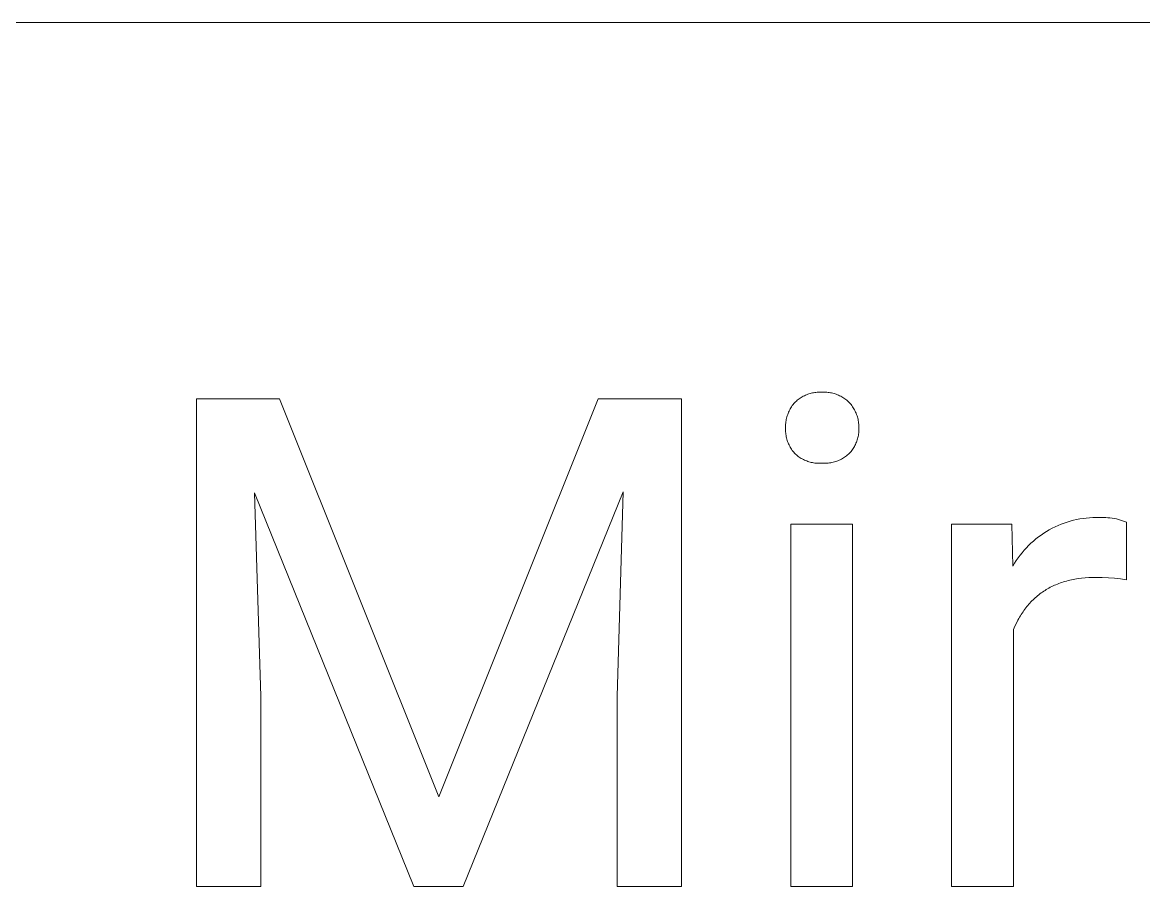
# Model space of a CAD drawing. Header units: millimetres. Extents: x -582 to 3448, y -204 to 2611.
# Drawn here: x 2352 to 2439.8, y 178.6 to 246.3 of the extents above; entities that cross this region are included whole.
import ezdxf

# ---------------------------------------------------------------- set-up
doc = ezdxf.new("R2010")
doc.units = ezdxf.units.MM
doc.header["$MEASUREMENT"] = 0
doc.layers.add('Domyślny', color=7, linetype='Continuous', true_color=0x000000)

msp = doc.modelspace()

# ---------------------------------------------------------------- linework, layer by layer
at = {"layer": 'Domyślny', "color": 18, "lineweight": 15, "true_color": 0x000000}
for p, q in [((3444.304, 246.283), (1925.068, 246.283)), ((2412.84, 216.824), (2412.918, 216.877)), ((2412.918, 216.877), (2412.998, 216.929)), ((2412.998, 216.929), (2413.079, 216.977)), ((2413.079, 216.977), (2413.162, 217.023)), ((2413.162, 217.023), (2413.247, 217.065)), ((2413.247, 217.065), (2413.333, 217.105)), ((2413.333, 217.105), (2413.421, 217.142)), ((2413.421, 217.142), (2413.509, 217.176)), ((2413.509, 217.176), (2413.599, 217.206)), ((2413.599, 217.206), (2413.69, 217.234)), ((2413.69, 217.234), (2413.781, 217.259)), ((2413.781, 217.259), (2413.873, 217.28)), ((2413.873, 217.28), (2413.967, 217.298)), ((2413.967, 217.298), (2414.06, 217.313)), ((2414.06, 217.313), (2414.154, 217.325)), ((2414.154, 217.325), (2414.249, 217.333)), ((2414.249, 217.333), (2414.343, 217.338)), ((2414.343, 217.338), (2414.438, 217.34)), ((2414.438, 217.34), (2414.533, 217.339)), ((2414.533, 217.339), (2414.628, 217.334)), ((2414.628, 217.334), (2414.722, 217.339)), ((2414.722, 217.339), (2414.817, 217.34)), ((2414.817, 217.34), (2414.912, 217.338)), ((2414.912, 217.338), (2415.006, 217.332)), ((2415.006, 217.332), (2415.101, 217.323)), ((2415.101, 217.323), (2415.195, 217.312)), ((2415.195, 217.312), (2415.288, 217.296)), ((2415.288, 217.296), (2415.381, 217.278)), ((2415.381, 217.278), (2415.474, 217.257)), ((2415.474, 217.257), (2415.565, 217.232)), ((2415.565, 217.232), (2415.656, 217.205)), ((2415.656, 217.205), (2415.745, 217.174)), ((2415.745, 217.174), (2415.834, 217.14)), ((2415.834, 217.14), (2415.921, 217.103)), ((2415.921, 217.103), (2416.007, 217.064)), ((2416.007, 217.064), (2416.092, 217.021)), ((2416.092, 217.021), (2416.175, 216.976)), ((2416.175, 216.976), (2416.257, 216.927)), ((2416.257, 216.927), (2416.336, 216.876)), ((2416.336, 216.876), (2416.414, 216.823)), ((2365.642, 178.639), (2365.642, 216.807)), ((2365.642, 216.807), (2372.138, 216.807)), ((2372.138, 216.807), (2384.619, 185.671)), ((2384.619, 185.671), (2397.087, 216.807)), ((2397.087, 216.807), (2403.623, 216.807)), ((2403.623, 216.807), (2403.623, 178.639)), ((2412.096, 215.948), (2412.143, 216.035)), ((2412.143, 216.035), (2412.192, 216.12)), ((2412.192, 216.12), (2412.244, 216.203)), ((2412.244, 216.203), (2412.299, 216.284)), ((2412.299, 216.284), (2412.357, 216.363)), ((2412.357, 216.363), (2412.417, 216.441)), ((2412.417, 216.441), (2412.48, 216.516)), ((2412.48, 216.516), (2412.548, 216.582)), ((2412.548, 216.582), (2412.618, 216.646)), ((2412.618, 216.646), (2412.69, 216.708)), ((2412.69, 216.708), (2412.764, 216.767)), ((2412.764, 216.767), (2412.84, 216.824)), ((2416.414, 216.823), (2416.491, 216.766)), ((2416.491, 216.766), (2416.565, 216.707)), ((2416.565, 216.707), (2416.637, 216.646)), ((2416.637, 216.646), (2416.707, 216.582)), ((2416.707, 216.582), (2416.775, 216.516)), ((2416.775, 216.516), (2416.839, 216.441)), ((2416.839, 216.441), (2416.902, 216.365)), ((2416.902, 216.365), (2416.961, 216.286)), ((2416.961, 216.286), (2417.018, 216.205)), ((2417.018, 216.205), (2417.071, 216.123)), ((2417.071, 216.123), (2417.122, 216.038)), ((2417.122, 216.038), (2417.171, 215.952)), ((2411.798, 215.019), (2411.814, 215.116)), ((2411.814, 215.116), (2411.832, 215.212)), ((2411.832, 215.212), (2411.855, 215.307)), ((2411.855, 215.307), (2411.88, 215.402)), ((2411.88, 215.402), (2411.908, 215.496)), ((2411.908, 215.496), (2411.94, 215.589)), ((2411.94, 215.589), (2411.974, 215.681)), ((2411.974, 215.681), (2412.012, 215.771)), ((2412.012, 215.771), (2412.053, 215.861)), ((2412.053, 215.861), (2412.096, 215.948)), ((2417.171, 215.952), (2417.216, 215.864)), ((2417.216, 215.864), (2417.258, 215.775)), ((2417.258, 215.775), (2417.297, 215.685)), ((2417.297, 215.685), (2417.333, 215.593)), ((2417.333, 215.593), (2417.366, 215.5)), ((2417.366, 215.5), (2417.395, 215.406)), ((2417.395, 215.406), (2417.421, 215.311)), ((2417.421, 215.311), (2417.445, 215.215)), ((2417.445, 215.215), (2417.464, 215.118)), ((2417.464, 215.118), (2417.481, 215.021)), ((2411.768, 214.628), (2411.771, 214.726)), ((2411.769, 214.53), (2411.768, 214.628)), ((2411.768, 214.432), (2411.769, 214.53)), ((2411.77, 214.334), (2411.768, 214.432)), ((2411.775, 214.237), (2411.77, 214.334)), ((2411.771, 214.726), (2411.777, 214.824)), ((2411.784, 214.14), (2411.775, 214.237)), ((2411.777, 214.824), (2411.786, 214.921)), ((2411.786, 214.921), (2411.798, 215.019)), ((2417.481, 215.021), (2417.494, 214.923)), ((2417.494, 214.923), (2417.504, 214.825)), ((2417.506, 214.248), (2417.498, 214.155)), ((2417.504, 214.825), (2417.51, 214.727)), ((2417.512, 214.342), (2417.506, 214.248)), ((2417.51, 214.727), (2417.513, 214.628)), ((2417.514, 214.436), (2417.512, 214.342)), ((2417.513, 214.628), (2417.513, 214.53)), ((2417.513, 214.53), (2417.514, 214.436)), ((2411.796, 214.043), (2411.784, 214.14)), ((2411.811, 213.946), (2411.796, 214.043)), ((2411.83, 213.851), (2411.811, 213.946)), ((2411.851, 213.755), (2411.83, 213.851)), ((2411.877, 213.661), (2411.851, 213.755)), ((2411.905, 213.568), (2411.877, 213.661)), ((2411.936, 213.475), (2411.905, 213.568)), ((2411.971, 213.384), (2411.936, 213.475)), ((2412.009, 213.294), (2411.971, 213.384)), ((2417.319, 213.427), (2417.283, 213.341)), ((2417.352, 213.515), (2417.319, 213.427)), ((2417.382, 213.604), (2417.352, 213.515)), ((2417.409, 213.694), (2417.382, 213.604)), ((2417.433, 213.785), (2417.409, 213.694)), ((2417.454, 213.877), (2417.433, 213.785)), ((2417.472, 213.969), (2417.454, 213.877)), ((2417.486, 214.061), (2417.472, 213.969)), ((2417.498, 214.155), (2417.486, 214.061)), ((2412.05, 213.205), (2412.009, 213.294)), ((2412.094, 213.118), (2412.05, 213.205)), ((2412.14, 213.033), (2412.094, 213.118)), ((2412.19, 212.949), (2412.14, 213.033)), ((2412.243, 212.866), (2412.19, 212.949)), ((2412.298, 212.786), (2412.243, 212.866)), ((2412.356, 212.707), (2412.298, 212.786)), ((2412.417, 212.631), (2412.356, 212.707)), ((2412.48, 212.557), (2412.417, 212.631)), ((2412.549, 212.492), (2412.48, 212.557)), ((2412.62, 212.43), (2412.549, 212.492)), ((2416.703, 212.49), (2416.629, 212.426)), ((2416.775, 212.557), (2416.703, 212.49)), ((2416.837, 212.627), (2416.775, 212.557)), ((2416.897, 212.699), (2416.837, 212.627)), ((2416.955, 212.773), (2416.897, 212.699)), ((2417.01, 212.85), (2416.955, 212.773)), ((2417.062, 212.927), (2417.01, 212.85)), ((2417.112, 213.007), (2417.062, 212.927)), ((2417.159, 213.088), (2417.112, 213.007)), ((2417.203, 213.171), (2417.159, 213.088)), ((2417.245, 213.255), (2417.203, 213.171)), ((2417.283, 213.341), (2417.245, 213.255)), ((2412.693, 212.371), (2412.62, 212.43)), ((2412.768, 212.314), (2412.693, 212.371)), ((2412.844, 212.259), (2412.768, 212.314)), ((2412.923, 212.207), (2412.844, 212.259)), ((2413.003, 212.158), (2412.923, 212.207)), ((2413.085, 212.112), (2413.003, 212.158)), ((2413.168, 212.068), (2413.085, 212.112)), ((2413.253, 212.027), (2413.168, 212.068)), ((2413.339, 211.989), (2413.253, 212.027)), ((2413.427, 211.954), (2413.339, 211.989)), ((2413.515, 211.922), (2413.427, 211.954)), ((2413.605, 211.893), (2413.515, 211.922)), ((2413.695, 211.867), (2413.605, 211.893)), ((2413.786, 211.844), (2413.695, 211.867)), ((2413.878, 211.824), (2413.786, 211.844)), ((2413.971, 211.807), (2413.878, 211.824)), ((2414.064, 211.794), (2413.971, 211.807)), ((2414.158, 211.783), (2414.064, 211.794)), ((2414.251, 211.776), (2414.158, 211.783)), ((2414.345, 211.772), (2414.251, 211.776)), ((2414.44, 211.771), (2414.345, 211.772)), ((2414.534, 211.773), (2414.44, 211.771)), ((2414.628, 211.778), (2414.534, 211.773)), ((2414.725, 211.773), (2414.628, 211.778)), ((2414.823, 211.771), (2414.725, 211.773)), ((2414.921, 211.773), (2414.823, 211.771)), ((2415.019, 211.778), (2414.921, 211.773)), ((2415.117, 211.786), (2415.019, 211.778)), ((2415.214, 211.798), (2415.117, 211.786)), ((2415.311, 211.813), (2415.214, 211.798)), ((2415.407, 211.832), (2415.311, 211.813)), ((2415.503, 211.854), (2415.407, 211.832)), ((2415.597, 211.879), (2415.503, 211.854)), ((2415.691, 211.908), (2415.597, 211.879)), ((2415.784, 211.94), (2415.691, 211.908)), ((2415.875, 211.975), (2415.784, 211.94)), ((2415.966, 212.013), (2415.875, 211.975)), ((2416.055, 212.054), (2415.966, 212.013)), ((2416.142, 212.098), (2416.055, 212.054)), ((2416.228, 212.146), (2416.142, 212.098)), ((2416.312, 212.196), (2416.228, 212.146)), ((2416.394, 212.249), (2416.312, 212.196)), ((2416.474, 212.305), (2416.394, 212.249)), ((2416.553, 212.364), (2416.474, 212.305)), ((2416.629, 212.426), (2416.553, 212.364)), ((2382.673, 178.639), (2370.179, 209.466)), ((2370.179, 209.466), (2370.675, 193.509)), ((2399.06, 209.547), (2386.525, 178.639)), ((2398.59, 193.509), (2399.06, 209.547)), ((2433.824, 207.173), (2434.068, 207.246)), ((2434.068, 207.246), (2434.314, 207.311)), ((2434.314, 207.311), (2434.563, 207.368)), ((2434.563, 207.368), (2434.813, 207.416)), ((2434.813, 207.416), (2435.064, 207.455)), ((2435.064, 207.455), (2435.317, 207.487)), ((2435.317, 207.487), (2435.571, 207.509)), ((2435.571, 207.509), (2435.825, 207.523)), ((2435.825, 207.523), (2436.079, 207.529)), ((2436.079, 207.529), (2436.334, 207.525)), ((2436.334, 207.525), (2436.503, 207.531)), ((2436.503, 207.531), (2436.672, 207.531)), ((2436.672, 207.531), (2436.84, 207.526)), ((2436.84, 207.526), (2437.009, 207.514)), ((2437.009, 207.514), (2437.177, 207.498)), ((2437.177, 207.498), (2437.344, 207.475)), ((2437.344, 207.475), (2437.511, 207.447)), ((2437.511, 207.447), (2437.676, 207.413)), ((2437.676, 207.413), (2437.84, 207.374)), ((2437.84, 207.374), (2438.003, 207.329)), ((2438.003, 207.329), (2438.164, 207.279)), ((2438.164, 207.279), (2438.324, 207.224)), ((2438.324, 207.224), (2438.481, 207.163)), ((2412.172, 178.643), (2412.172, 207.001)), ((2412.172, 207.001), (2417.016, 207.001)), ((2417.016, 207.001), (2417.016, 178.643)), ((2424.779, 178.644), (2424.779, 207.002)), ((2424.779, 207.002), (2429.49, 207.002)), ((2429.49, 207.002), (2429.57, 203.727)), ((2431.99, 206.3), (2432.205, 206.436)), ((2432.205, 206.436), (2432.425, 206.564)), ((2432.425, 206.564), (2432.649, 206.685)), ((2432.649, 206.685), (2432.878, 206.799)), ((2432.878, 206.799), (2433.109, 206.904)), ((2433.109, 206.904), (2433.345, 207.002)), ((2433.345, 207.002), (2433.583, 207.091)), ((2433.583, 207.091), (2433.824, 207.173)), ((2438.481, 207.163), (2438.481, 202.654)), ((2430.805, 205.34), (2430.988, 205.517)), ((2430.988, 205.517), (2431.178, 205.687)), ((2431.178, 205.687), (2431.373, 205.85)), ((2431.373, 205.85), (2431.573, 206.007)), ((2431.573, 206.007), (2431.779, 206.157)), ((2431.779, 206.157), (2431.99, 206.3)), ((2429.981, 204.371), (2430.133, 204.576)), ((2430.133, 204.576), (2430.291, 204.775)), ((2430.291, 204.775), (2430.456, 204.969)), ((2430.456, 204.969), (2430.627, 205.158)), ((2430.627, 205.158), (2430.805, 205.34)), ((2429.57, 203.727), (2429.7, 203.946)), ((2429.7, 203.946), (2429.837, 204.161)), ((2429.837, 204.161), (2429.981, 204.371)), ((2435.508, 202.826), (2435.225, 202.806)), ((2435.797, 202.838), (2435.508, 202.826)), ((2436.092, 202.842), (2435.797, 202.838)), ((2436.572, 202.835), (2436.092, 202.842)), ((2437.051, 202.813), (2436.572, 202.835)), ((2437.53, 202.776), (2437.051, 202.813)), ((2432.293, 201.948), (2432.19, 201.888)), ((2432.398, 202.007), (2432.293, 201.948)), ((2432.505, 202.063), (2432.398, 202.007)), ((2432.613, 202.118), (2432.505, 202.063)), ((2432.722, 202.17), (2432.613, 202.118)), ((2432.833, 202.221), (2432.722, 202.17)), ((2432.945, 202.27), (2432.833, 202.221)), ((2433.059, 202.316), (2432.945, 202.27)), ((2433.175, 202.361), (2433.059, 202.316)), ((2433.291, 202.404), (2433.175, 202.361)), ((2433.41, 202.444), (2433.291, 202.404)), ((2433.53, 202.483), (2433.41, 202.444)), ((2433.651, 202.52), (2433.53, 202.483)), ((2433.774, 202.555), (2433.651, 202.52)), ((2433.898, 202.587), (2433.774, 202.555)), ((2434.024, 202.618), (2433.898, 202.587)), ((2434.152, 202.647), (2434.024, 202.618)), ((2434.411, 202.699), (2434.152, 202.647)), ((2434.676, 202.742), (2434.411, 202.699)), ((2434.948, 202.778), (2434.676, 202.742)), ((2435.225, 202.806), (2434.948, 202.778)), ((2438.007, 202.722), (2437.53, 202.776)), ((2438.481, 202.654), (2438.007, 202.722)), ((2431.152, 201.09), (2431.067, 201.006)), ((2431.239, 201.173), (2431.152, 201.09)), ((2431.327, 201.253), (2431.239, 201.173)), ((2431.417, 201.332), (2431.327, 201.253)), ((2431.508, 201.408), (2431.417, 201.332)), ((2431.601, 201.482), (2431.508, 201.408)), ((2431.696, 201.555), (2431.601, 201.482)), ((2431.791, 201.625), (2431.696, 201.555)), ((2431.889, 201.694), (2431.791, 201.625)), ((2431.988, 201.76), (2431.889, 201.694)), ((2432.088, 201.825), (2431.988, 201.76)), ((2432.19, 201.888), (2432.088, 201.825)), ((2430.439, 200.259), (2430.367, 200.157)), ((2430.512, 200.36), (2430.439, 200.259)), ((2430.587, 200.458), (2430.512, 200.36)), ((2430.663, 200.554), (2430.587, 200.458)), ((2430.741, 200.649), (2430.663, 200.554)), ((2430.82, 200.741), (2430.741, 200.649)), ((2430.901, 200.831), (2430.82, 200.741)), ((2430.983, 200.92), (2430.901, 200.831)), ((2431.067, 201.006), (2430.983, 200.92)), ((2429.968, 199.502), (2429.847, 199.268)), ((2430.031, 199.616), (2429.968, 199.502)), ((2430.095, 199.728), (2430.031, 199.616)), ((2430.161, 199.838), (2430.095, 199.728)), ((2430.228, 199.947), (2430.161, 199.838)), ((2430.297, 200.053), (2430.228, 199.947)), ((2430.367, 200.157), (2430.297, 200.053)), ((2429.732, 199.025), (2429.624, 198.775)), ((2429.624, 198.775), (2429.624, 178.644)), ((2429.847, 199.268), (2429.732, 199.025)), ((2370.675, 193.509), (2370.675, 178.639)), ((2398.59, 178.639), (2398.59, 193.509)), ((2370.675, 178.639), (2365.642, 178.639)), ((2386.525, 178.639), (2382.673, 178.639)), ((2403.623, 178.639), (2398.59, 178.639)), ((2417.016, 178.643), (2412.172, 178.643)), ((2429.624, 178.644), (2424.779, 178.644))]:
    msp.add_line(p, q, dxfattribs=at)

doc.saveas('drawing.dxf')
